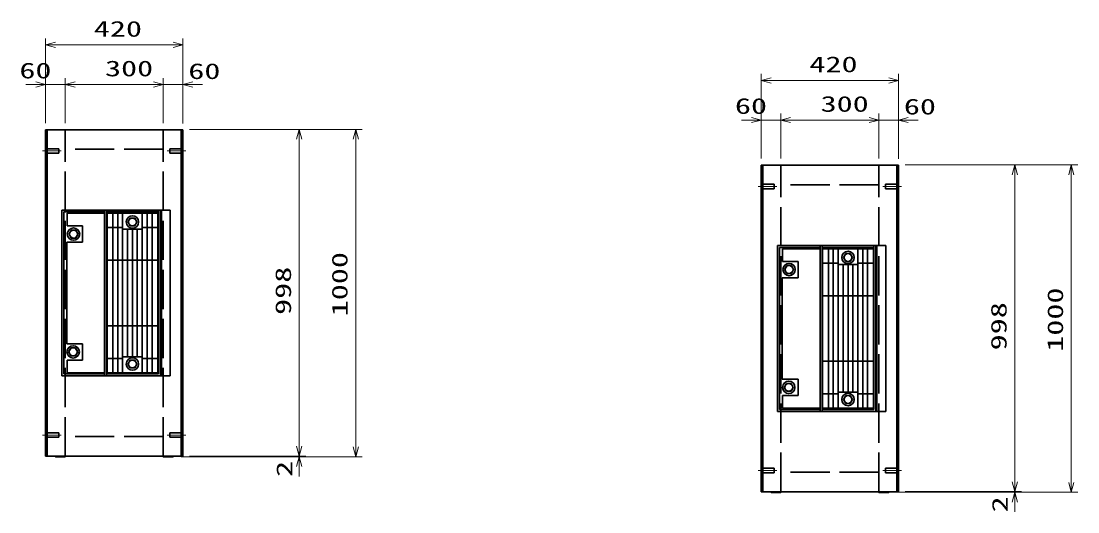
# Model space of a CAD drawing. Units: millimetres on the paper. Extents: x 15 to 1219, y 8 to 859.
# Drawn here: x 304.7 to 466.4, y 431.5 to 506.5 of the extents above; entities that cross this region are included whole.
import ezdxf
from ezdxf.enums import TextEntityAlignment as Align

# ---------------------------------------------------------------- set-up
doc = ezdxf.new("R2010")
doc.units = ezdxf.units.MM
doc.linetypes.add('DASHED', pattern=[7.5, 6, -1.5])
doc.linetypes.add('USER2', pattern=[18.5, 12, -1.5, 3.5, -1.5])
for name, color, linetype, lineweight in [('D-BMK（構造物基準線）', 2, 'USER2', 18), ('D-STR-DIM（寸法）', 7, 'Continuous', 13), ('D-STR（構造物）', 1, 'Continuous', 35)]:
    doc.layers.add(name, color=color, linetype=linetype, lineweight=lineweight)
doc.styles.add('ＭＳ ゴシック', font='')
doc.styles.get('ＭＳ ゴシック').set_extended_font_data('MS Gothic')

# ---------------------------------------------------------------- blocks, each defined once
blk = doc.blocks.new('_Open30')
at = {"color": 7, "linetype": 'Continuous', "lineweight": 13}
for p, q in [((-1, 0.2679), (0, 0)), ((0, 0), (-1, -0.2679)), ((0, 0), (-1, 0))]:
    blk.add_line(p, q, dxfattribs=at)

msp = doc.modelspace()

# ---------------------------------------------------------------- linework, layer by layer
at = {"layer": 'D-BMK（構造物基準線）'}
for p, q in [((308.027, 486.667), (310.877, 486.667)), ((329.951, 486.667), (327.102, 486.667)), ((417.46, 481.248), (420.309, 481.248)), ((439.384, 481.248), (436.534, 481.248)), ((308.027, 443.267), (310.877, 443.267)), ((329.951, 443.267), (327.102, 443.267)), ((417.46, 437.848), (420.309, 437.848)), ((439.384, 437.848), (436.534, 437.848))]:
    msp.add_line(p, q, dxfattribs=at)
at = {"layer": 'D-STR-DIM（寸法）'}
for p, q in [((308.489, 497.814), (308.489, 503.864)), ((309.989, 502.864), (327.989, 502.864)), ((329.489, 497.844), (329.489, 503.864)), ((308.489, 490.917), (308.489, 497.814)), ((311.489, 490.917), (311.489, 497.814)), ((311.489, 490.969), (311.489, 497.814)), ((326.489, 490.917), (326.489, 497.814)), ((326.489, 490.917), (326.489, 497.814)), ((329.489, 490.887), (329.489, 497.814)), ((417.922, 492.395), (417.922, 498.445)), ((438.922, 492.425), (438.922, 498.445)), ((306.989, 496.814), (305.489, 496.814)), ((308.489, 496.814), (311.489, 496.814)), ((312.989, 496.814), (324.989, 496.814)), ((312.989, 496.814), (314.489, 496.814)), ((324.989, 496.814), (323.489, 496.814)), ((326.489, 496.814), (329.489, 496.814)), ((330.989, 496.814), (332.489, 496.814)), ((419.422, 497.445), (437.422, 497.445)), ((416.422, 491.395), (414.922, 491.395)), ((417.922, 485.498), (417.922, 492.395)), ((417.922, 491.395), (420.922, 491.395)), ((420.922, 485.498), (420.922, 492.395)), ((420.922, 485.55), (420.922, 492.395)), ((422.422, 491.395), (434.422, 491.395)), ((422.422, 491.395), (423.922, 491.395)), ((434.422, 491.395), (432.922, 491.395)), ((435.922, 485.498), (435.922, 492.395)), ((435.922, 485.498), (435.922, 492.395)), ((435.922, 491.395), (438.922, 491.395)), ((438.922, 485.468), (438.922, 492.395)), ((440.422, 491.395), (441.922, 491.395)), ((330.489, 489.947), (348.278, 489.947)), ((348.278, 489.947), (356.918, 489.947)), ((347.278, 441.547), (347.278, 488.447)), ((355.918, 441.447), (355.918, 488.447)), ((439.922, 484.528), (457.71, 484.528)), ((457.71, 484.528), (466.35, 484.528)), ((456.71, 436.128), (456.71, 483.028)), ((465.35, 436.028), (465.35, 483.028)), ((347.278, 441.547), (347.278, 443.047)), ((329.239, 439.947), (348.278, 439.947)), ((330.489, 440.047), (348.278, 440.047)), ((330.489, 440.047), (348.278, 440.047)), ((345.841, 439.947), (356.918, 439.947)), ((347.278, 440.047), (347.278, 439.947)), ((347.278, 438.447), (347.278, 436.947)), ((456.71, 436.128), (456.71, 437.628)), ((438.672, 434.528), (457.71, 434.528)), ((439.922, 434.628), (457.71, 434.628)), ((439.922, 434.628), (457.71, 434.628)), ((455.273, 434.528), (466.35, 434.528)), ((456.71, 434.628), (456.71, 434.528)), ((456.71, 433.028), (456.71, 431.528))]:
    msp.add_line(p, q, dxfattribs=at)
at = {"layer": 'D-STR（構造物）'}
for p, q in [((308.489, 440.017), (308.489, 489.917)), ((329.489, 489.917), (308.489, 489.917)), ((308.739, 440.017), (308.739, 489.917)), ((329.239, 440.017), (329.239, 489.917)), ((329.489, 440.017), (329.489, 489.917)), ((308.489, 487.017), (310.489, 487.017)), ((310.489, 486.317), (310.489, 487.017)), ((329.489, 487.017), (327.489, 487.017)), ((327.489, 486.317), (327.489, 487.017)), ((308.489, 486.317), (310.489, 486.317)), ((329.489, 486.317), (327.489, 486.317)), ((417.922, 434.598), (417.922, 484.498)), ((438.922, 484.498), (417.922, 484.498)), ((418.172, 434.598), (418.172, 484.498)), ((438.672, 434.598), (438.672, 484.498)), ((438.922, 434.598), (438.922, 484.498)), ((417.922, 481.598), (419.922, 481.598)), ((419.922, 480.898), (419.922, 481.598)), ((438.922, 481.598), (436.922, 481.598)), ((436.922, 480.898), (436.922, 481.598)), ((417.922, 480.898), (419.922, 480.898)), ((438.922, 480.898), (436.922, 480.898)), ((310.989, 477.642), (310.989, 452.292)), ((326.989, 477.642), (310.989, 477.642)), ((311.289, 477.342), (311.289, 452.592)), ((317.489, 477.342), (311.289, 477.342)), ((311.769, 475.217), (311.769, 477.142)), ((317.489, 477.142), (311.769, 477.142)), ((317.489, 477.642), (317.489, 452.292)), ((327.539, 477.642), (317.489, 477.642)), ((317.789, 477.642), (317.789, 452.292)), ((325.739, 477.342), (317.789, 477.342)), ((317.889, 477.142), (317.889, 452.792)), ((325.639, 477.142), (317.889, 477.142)), ((318.764, 477.142), (318.764, 452.792)), ((319.514, 452.792), (319.514, 477.142)), ((320.264, 477.142), (320.264, 452.792)), ((323.264, 477.142), (323.264, 452.792)), ((324.014, 452.792), (324.014, 477.142)), ((324.764, 477.142), (324.764, 452.792)), ((325.639, 452.792), (325.639, 477.142)), ((325.739, 452.592), (325.739, 477.642)), ((326.039, 477.642), (326.039, 452.292)), ((326.189, 452.292), (326.189, 477.642)), ((327.539, 452.292), (327.539, 477.642)), ((314.119, 475.217), (311.769, 475.217)), ((314.119, 472.717), (314.119, 475.217)), ((321.072, 475.817), (321.418, 476.417)), ((321.418, 475.217), (321.072, 475.817)), ((321.418, 476.417), (322.111, 476.417)), ((322.111, 475.217), (321.418, 475.217)), ((322.111, 476.417), (322.457, 475.817)), ((322.457, 475.817), (322.111, 475.217)), ((312.413, 474.567), (312.067, 473.967)), ((312.067, 473.967), (312.413, 473.367)), ((313.106, 474.567), (312.413, 474.567)), ((313.452, 473.967), (313.106, 474.567)), ((313.106, 473.367), (313.452, 473.967)), ((317.889, 474.967), (320.264, 474.967)), ((320.264, 474.717), (323.264, 474.717)), ((321.014, 474.717), (321.014, 455.217)), ((321.764, 455.217), (321.764, 474.717)), ((322.514, 474.717), (322.514, 455.217)), ((323.264, 474.967), (325.639, 474.967)), ((311.714, 457.217), (311.714, 472.717)), ((311.714, 472.717), (314.119, 472.717)), ((312.413, 473.367), (313.106, 473.367)), ((420.422, 472.223), (420.422, 446.873)), ((436.422, 472.223), (420.422, 472.223)), ((420.722, 471.923), (420.722, 447.173)), ((426.922, 471.923), (420.722, 471.923)), ((426.922, 472.223), (426.922, 446.873)), ((436.972, 472.223), (426.922, 472.223)), ((427.222, 472.223), (427.222, 446.873)), ((435.172, 471.923), (427.222, 471.923)), ((435.172, 447.173), (435.172, 472.223)), ((435.472, 472.223), (435.472, 446.873)), ((435.622, 446.873), (435.622, 472.223)), ((436.972, 446.873), (436.972, 472.223)), ((421.202, 469.798), (421.202, 471.723)), ((426.922, 471.723), (421.202, 471.723)), ((427.322, 471.723), (427.322, 447.373)), ((435.072, 471.723), (427.322, 471.723)), ((428.197, 471.723), (428.197, 447.373)), ((428.947, 447.373), (428.947, 471.723)), ((429.697, 471.723), (429.697, 447.373)), ((430.504, 470.398), (430.85, 470.998)), ((430.85, 469.798), (430.504, 470.398)), ((430.85, 470.998), (431.543, 470.998)), ((431.543, 470.998), (431.89, 470.398)), ((431.89, 470.398), (431.543, 469.798)), ((432.697, 471.723), (432.697, 447.373)), ((433.447, 447.373), (433.447, 471.723)), ((434.197, 471.723), (434.197, 447.373)), ((435.072, 447.373), (435.072, 471.723)), ((325.639, 469.967), (317.889, 469.967)), ((423.552, 469.798), (421.202, 469.798)), ((421.845, 469.148), (421.499, 468.548)), ((422.538, 469.148), (421.845, 469.148)), ((422.885, 468.548), (422.538, 469.148)), ((423.552, 467.298), (423.552, 469.798)), ((427.322, 469.548), (429.697, 469.548)), ((429.697, 469.298), (432.697, 469.298)), ((430.447, 469.298), (430.447, 449.798)), ((431.543, 469.798), (430.85, 469.798)), ((431.197, 449.798), (431.197, 469.298)), ((431.947, 469.298), (431.947, 449.798)), ((432.697, 469.548), (435.072, 469.548)), ((421.147, 451.798), (421.147, 467.298)), ((421.147, 467.298), (423.552, 467.298)), ((421.499, 468.548), (421.845, 467.948)), ((421.845, 467.948), (422.538, 467.948)), ((422.538, 467.948), (422.885, 468.548)), ((435.072, 464.548), (427.322, 464.548)), ((325.639, 459.967), (317.889, 459.967)), ((314.119, 457.217), (311.714, 457.217)), ((312.358, 456.567), (312.012, 455.967)), ((312.012, 455.967), (312.358, 455.367)), ((313.051, 456.567), (312.358, 456.567)), ((313.397, 455.967), (313.051, 456.567)), ((313.051, 455.367), (313.397, 455.967)), ((314.119, 454.717), (314.119, 457.217)), ((311.769, 452.792), (311.769, 454.717)), ((311.769, 454.717), (314.119, 454.717)), ((312.358, 455.367), (313.051, 455.367)), ((320.264, 454.967), (317.889, 454.967)), ((323.264, 455.217), (320.264, 455.217)), ((321.418, 454.717), (321.072, 454.117)), ((321.072, 454.117), (321.418, 453.517)), ((322.111, 454.717), (321.418, 454.717)), ((322.457, 454.117), (322.111, 454.717)), ((322.111, 453.517), (322.457, 454.117)), ((325.639, 454.967), (323.264, 454.967)), ((435.072, 454.548), (427.322, 454.548)), ((311.289, 452.592), (317.489, 452.592)), ((311.769, 452.792), (317.489, 452.792)), ((325.739, 452.592), (317.789, 452.592)), ((317.889, 452.792), (325.639, 452.792)), ((321.418, 453.517), (322.111, 453.517)), ((310.989, 452.292), (326.989, 452.292)), ((317.489, 452.292), (327.539, 452.292)), ((423.552, 451.798), (421.147, 451.798)), ((421.79, 451.148), (421.444, 450.548)), ((422.483, 451.148), (421.79, 451.148)), ((422.83, 450.548), (422.483, 451.148)), ((423.552, 449.298), (423.552, 451.798)), ((421.202, 447.373), (421.202, 449.298)), ((421.202, 449.298), (423.552, 449.298)), ((421.444, 450.548), (421.79, 449.948)), ((421.79, 449.948), (422.483, 449.948)), ((422.483, 449.948), (422.83, 450.548)), ((429.697, 449.548), (427.322, 449.548)), ((432.697, 449.798), (429.697, 449.798)), ((430.85, 449.298), (430.504, 448.698)), ((431.543, 449.298), (430.85, 449.298)), ((431.89, 448.698), (431.543, 449.298)), ((435.072, 449.548), (432.697, 449.548)), ((430.504, 448.698), (430.85, 448.098)), ((430.85, 448.098), (431.543, 448.098)), ((431.543, 448.098), (431.89, 448.698)), ((420.422, 446.873), (436.422, 446.873)), ((420.722, 447.173), (426.922, 447.173)), ((421.202, 447.373), (426.922, 447.373)), ((426.922, 446.873), (436.972, 446.873)), ((435.172, 447.173), (427.222, 447.173)), ((427.322, 447.373), (435.072, 447.373)), ((308.489, 443.617), (310.489, 443.617)), ((308.489, 442.917), (310.489, 442.917)), ((310.489, 443.617), (310.489, 442.917)), ((329.489, 443.617), (327.489, 443.617)), ((327.489, 443.617), (327.489, 442.917)), ((329.489, 442.917), (327.489, 442.917)), ((329.489, 440.017), (308.489, 440.017)), ((309.989, 439.917), (309.889, 440.017)), ((311.489, 439.917), (309.989, 439.917)), ((311.489, 439.917), (311.589, 440.017)), ((326.489, 439.917), (326.389, 440.017)), ((326.489, 439.917), (327.989, 439.917)), ((327.989, 439.917), (328.089, 440.017)), ((417.922, 438.198), (419.922, 438.198)), ((419.922, 438.198), (419.922, 437.498)), ((438.922, 438.198), (436.922, 438.198)), ((436.922, 438.198), (436.922, 437.498)), ((417.922, 437.498), (419.922, 437.498)), ((438.922, 437.498), (436.922, 437.498)), ((438.922, 434.598), (417.922, 434.598)), ((419.422, 434.498), (419.322, 434.598)), ((420.922, 434.498), (419.422, 434.498)), ((420.922, 434.498), (421.022, 434.598)), ((435.922, 434.498), (435.822, 434.598)), ((435.922, 434.498), (437.422, 434.498)), ((437.422, 434.498), (437.522, 434.598))]:
    msp.add_line(p, q, dxfattribs=at)
at = {"layer": 'D-STR（構造物）', "linetype": 'DASHED'}
for p, q in [((311.489, 440.017), (311.489, 489.917)), ((326.489, 440.017), (326.489, 489.917)), ((326.489, 486.917), (311.589, 486.917)), ((420.922, 434.598), (420.922, 484.498)), ((435.922, 434.598), (435.922, 484.498)), ((435.922, 481.498), (421.022, 481.498)), ((326.489, 443.017), (311.589, 443.017)), ((435.922, 437.598), (421.022, 437.598))]:
    msp.add_line(p, q, dxfattribs=at)
at = {"layer": 'D-STR（構造物）'}
for centre, radius in [((321.764, 475.817), 0.95), ((321.764, 475.817), 0.6), ((312.759, 473.967), 0.95), ((312.759, 473.967), 0.6), ((431.197, 470.398), 0.95), ((431.197, 470.398), 0.6), ((422.192, 468.548), 0.95), ((422.192, 468.548), 0.6), ((312.704, 455.967), 0.95), ((312.704, 455.967), 0.6), ((321.764, 454.117), 0.95), ((321.764, 454.117), 0.6), ((422.137, 450.548), 0.95), ((422.137, 450.548), 0.6), ((431.197, 448.698), 0.95), ((431.197, 448.698), 0.6)]:
    msp.add_circle(centre, radius, dxfattribs=at)

# ---------------------------------------------------------------- block references
at = {"layer": 'D-STR-DIM（寸法）', "xscale": 1.5, "yscale": 1.5}
for p, rotation in [((308.489, 502.864), 180), ((417.922, 497.445), 180), ((311.489, 496.814), 180), ((311.489, 496.814), 180), ((329.489, 496.814), 180), ((420.922, 491.395), 180), ((420.922, 491.395), 180), ((438.922, 491.395), 180), ((347.278, 489.947), 90), ((355.918, 489.947), 90), ((456.71, 484.528), 90), ((465.35, 484.528), 90), ((347.278, 440.047), 270), ((347.278, 440.047), 270), ((355.918, 439.947), 270), ((347.278, 439.947), 90), ((456.71, 434.628), 270), ((456.71, 434.628), 270), ((465.35, 434.528), 270), ((456.71, 434.528), 90)]:
    msp.add_blockref('_Open30', p, dxfattribs=dict(at, rotation=rotation))
for p in [(329.489, 502.864), (438.922, 497.445), (308.489, 496.814), (326.489, 496.814), (326.489, 496.814), (417.922, 491.395), (435.922, 491.395), (435.922, 491.395)]:
    msp.add_blockref('_Open30', p, dxfattribs=at)

# ---------------------------------------------------------------- texts
at = {"layer": 'D-STR-DIM（寸法）', "style": 'ＭＳ ゴシック', "width": 1.5}
for s, p in [('420', (315.864, 503.401)), ('420', (425.297, 497.982)), ('60', (304.475, 497.032)), ('300', (317.572, 497.351)), ('60', (330.309, 496.937)), ('60', (413.907, 491.613)), ('300', (427.005, 491.932)), ('60', (439.741, 491.519))]:
    msp.add_text(s, height=2.405, dxfattribs=at).set_placement(p, align=Align.BOTTOM_LEFT)
for s, p in [('1000', (355.38, 461.405)), ('998', (346.74, 461.622)), ('1000', (464.813, 455.987)), ('998', (456.173, 456.203)), ('2', (346.916, 436.859)), ('2', (456.348, 431.44))]:
    msp.add_text(s, height=2.405, rotation=90, dxfattribs=at).set_placement(p, align=Align.BOTTOM_LEFT)

doc.saveas('drawing.dxf')
